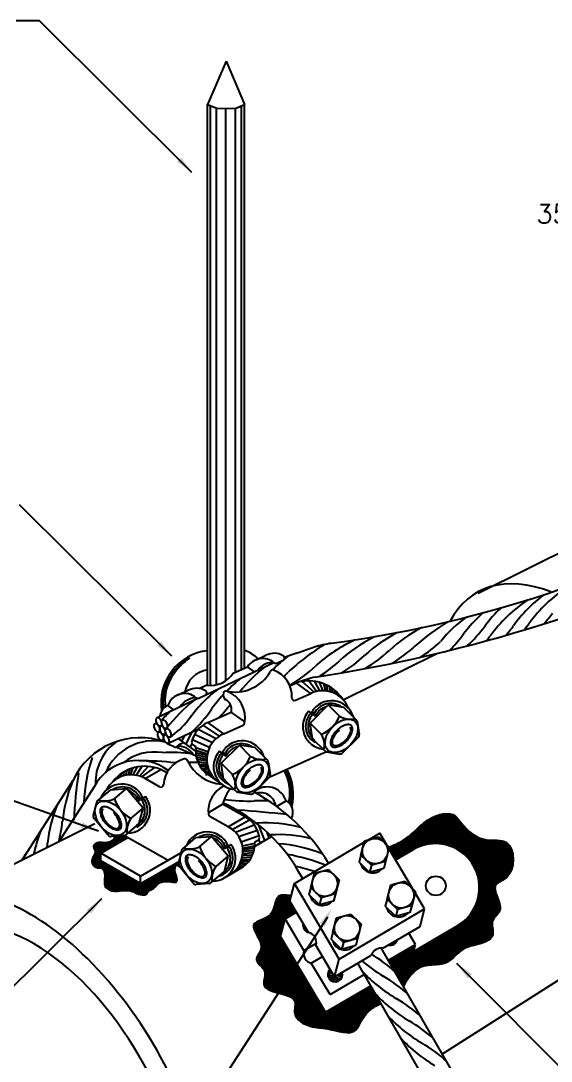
# Model space of a CAD drawing. Header units: millimetres. Extents: x -5949.3 to -5929.1, y -4780.4 to -4761.5.
# Drawn here: x -5942.49 to -5936.85, y -4772.93 to -4761.87 of the extents above; entities that cross this region are included whole.
import ezdxf

# ---------------------------------------------------------------- set-up
doc = ezdxf.new("R2010")
doc.units = ezdxf.units.MM
doc.header["$LTSCALE"] = 10
doc.layers.add('Termotécnica', color=7, linetype='Continuous')
doc.styles.add('r80', font='romans.shx')

msp = doc.modelspace()

# ---------------------------------------------------------------- hatches: boundary and pattern name
at = {"layer": 'Termotécnica'}
h = msp.add_hatch(dxfattribs=at)
h.set_pattern_fill('ANSI31', color=1, scale=0.01, style=0)
h.set_pattern_definition([(45, (-5939.7044485, -4791.02338), (-0.00088388348, 0.00088388348), [])])
edge = h.paths.add_edge_path()
edge.add_line((-5938.768, -4772.13), (-5939.25, -4772.413))
edge.add_line((-5939.25, -4772.413), (-5939.552, -4771.902))
edge.add_line((-5939.552, -4771.902), (-5939.75, -4772.207))
edge.add_spline(control_points=[(-5939.75, -4772.207), (-5939.734, -4772.211), (-5939.658, -4772.231), (-5939.544, -4772.274), (-5939.613, -4772.467), (-5939.412, -4772.579), (-5939.202, -4772.575), (-5938.951, -4772.678), (-5938.867, -4772.492), (-5938.789, -4772.385), (-5938.699, -4772.338), (-5938.66, -4772.317)], knot_values=[14.242557, 14.242557, 14.242557, 14.242557, 14.634445, 16.116342, 17.378411, 19.516427, 21.383841, 24.394957, 25.31083, 27.03933, 28.333874, 28.333874, 28.333874, 28.333874], degree=3, periodic=0)
edge.add_line((-5938.66, -4772.317), (-5938.768, -4772.13))
edge = h.paths.add_edge_path()
edge.add_spline(control_points=[(-5939.615, -4771.176), (-5939.664, -4771.167), (-5939.797, -4771.144), (-5939.775, -4771.418), (-5940.134, -4771.453), (-5939.856, -4771.701), (-5940.036, -4771.866), (-5939.85, -4771.959), (-5939.951, -4772.151), (-5939.827, -4772.187), (-5939.75, -4772.207)], knot_values=[0, 0, 0, 0, 1.265402, 3.480477, 5.52843, 8.262291, 9.435341, 10.970346, 12.332961, 14.242557, 14.242557, 14.242557, 14.242557], degree=3, periodic=0)
edge.add_line((-5939.75, -4772.207), (-5939.552, -4771.902))
edge.add_line((-5939.552, -4771.902), (-5939.726, -4771.608))
edge.add_line((-5939.726, -4771.608), (-5939.678, -4771.419))
edge.add_line((-5939.678, -4771.419), (-5939.559, -4771.349))
edge.add_line((-5939.559, -4771.349), (-5939.629, -4771.23))
edge.add_line((-5939.629, -4771.23), (-5939.615, -4771.176))
edge = h.paths.add_edge_path()
edge.add_line((-5940.852, -4770.834), (-5941.217, -4771.045))
edge.add_line((-5941.217, -4771.045), (-5941.64, -4770.801))
edge.add_line((-5941.64, -4770.801), (-5941.64, -4770.722))
edge.add_line((-5941.64, -4770.722), (-5941.35, -4770.555))
edge.add_line((-5941.35, -4770.555), (-5941.388, -4770.534))
edge.add_arc((-5941.396, -4770.495), 0.039, 274.07, 280.8924, ccw=False)
edge.add_line((-5941.393, -4770.534), (-5941.491, -4770.541))
edge.add_spline(control_points=[(-5941.491, -4770.541), (-5941.494, -4770.552), (-5941.503, -4770.59), (-5941.559, -4770.608), (-5941.62, -4770.613), (-5941.676, -4770.595), (-5941.73, -4770.65), (-5941.684, -4770.705), (-5941.726, -4770.76), (-5941.743, -4770.831), (-5941.688, -4770.885), (-5941.613, -4770.865), (-5941.584, -4770.974), (-5941.617, -4771.063), (-5941.531, -4771.13), (-5941.434, -4771.123), (-5941.307, -4771.108), (-5941.226, -4771.173), (-5941.147, -4771.16), (-5941.139, -4771.117), (-5941.076, -4771.107), (-5941.023, -4771.013), (-5940.921, -4771.02), (-5940.826, -4771.036), (-5940.828, -4770.968), (-5940.863, -4770.916), (-5940.846, -4770.866), (-5940.837, -4770.843)], knot_values=[0.003232, 0.003232, 0.003232, 0.003232, 0.327374, 1.119761, 1.483892, 2.210737, 2.742941, 3.245734, 3.921067, 4.563513, 5.319924, 5.70606, 6.630937, 7.76754, 8.331742, 9.540923, 10.585763, 12.0804, 12.339378, 12.780402, 13.12637, 14.060129, 15.637887, 16.024691, 16.41349, 17.218473, 17.915879, 17.915879, 17.915879, 17.915879], degree=3, periodic=0)
edge.add_line((-5940.837, -4770.843), (-5940.852, -4770.834))
edge = h.paths.add_edge_path()
edge.add_line((-5938.575, -4770.672), (-5938.504, -4770.793))
edge.add_line((-5938.504, -4770.793), (-5938.319, -4770.684))
edge.add_ellipse((-5938.081, -4771.087), major_axis=(-0.403, -0.238), ratio=0.999995, start_angle=90, end_angle=270, ccw=False)
edge.add_line((-5937.842, -4771.489), (-5938.313, -4771.766))
edge.add_line((-5938.313, -4771.766), (-5938.293, -4771.691))
edge.add_line((-5938.293, -4771.691), (-5938.58, -4771.859))
edge.add_line((-5938.58, -4771.859), (-5938.421, -4772.135))
edge.add_spline(control_points=[(-5938.421, -4772.135), (-5938.366, -4772.048), (-5938.257, -4771.875), (-5937.951, -4771.937), (-5937.817, -4771.735), (-5937.64, -4771.693), (-5937.417, -4771.632), (-5937.51, -4771.434), (-5937.364, -4771.342), (-5937.417, -4771.203), (-5937.475, -4771.046), (-5937.222, -4770.977), (-5937.23, -4770.543), (-5937.592, -4770.615), (-5937.765, -4770.465), (-5937.898, -4770.264), (-5938.141, -4770.33), (-5938.285, -4770.477), (-5938.422, -4770.593), (-5938.523, -4770.637), (-5938.572, -4770.657)], knot_values=[0, 0, 0, 0, 2.833982, 5.595286, 7.733301, 9.176533, 11.307925, 12.861242, 13.96815, 15.533554, 16.810472, 18.130934, 21.918387, 24.073963, 27.359018, 28.254072, 30.987934, 32.989336, 34.717837, 36.284149, 36.284149, 36.284149, 36.284149], degree=3, periodic=0)
edge.add_line((-5938.572, -4770.657), (-5938.575, -4770.672))

# ---------------------------------------------------------------- linework, layer by layer
at = {"layer": 'Termotécnica', "color": 2, "ltscale": 30}
for p, q in [((-5942.29, -4761.873), (-5942.54, -4761.873)), ((-5940.67, -4763.484), (-5942.29, -4761.873)), ((-5940.883, -4768.628), (-5942.503, -4767.017)), ((-5941.663, -4770.487), (-5943.815, -4769.722)), ((-5941.63, -4771.206), (-5944.793, -4774.338)), ((-5939.227, -4771.4), (-5942.388, -4776.284)), ((-5937.855, -4771.889), (-5936.244, -4773.509))]:
    msp.add_line(p, q, dxfattribs=at)
at = {"layer": 'Termotécnica', "color": 2}
for p, q in [((-5940.306, -4762.303), (-5940.504, -4762.762)), ((-5940.306, -4762.303), (-5940.111, -4762.764)), ((-5940.504, -4762.762), (-5940.406, -4762.803)), ((-5940.504, -4768.934), (-5940.504, -4762.762)), ((-5940.209, -4762.805), (-5940.111, -4762.764)), ((-5940.111, -4768.753), (-5940.111, -4762.764)), ((-5940.406, -4762.803), (-5940.209, -4762.805)), ((-5939.987, -4768.665), (-5939.882, -4768.618)), ((-5940.516, -4769.033), (-5939.798, -4768.696)), ((-5940.231, -4768.807), (-5940.078, -4768.739)), ((-5940.085, -4768.742), (-5940.085, -4768.742)), ((-5940.004, -4768.793), (-5940.078, -4768.739)), ((-5939.768, -4768.701), (-5939.701, -4768.671)), ((-5940.145, -4768.769), (-5940.145, -4768.769)), ((-5940.593, -4768.97), (-5940.511, -4768.933)), ((-5940.557, -4768.954), (-5940.557, -4768.954)), ((-5939.629, -4768.941), (-5939.562, -4768.911)), ((-5939.406, -4769.023), (-5939.562, -4768.911)), ((-5941.041, -4769.279), (-5940.606, -4769.075)), ((-5940.834, -4769.045), (-5940.709, -4768.989)), ((-5940.595, -4769.073), (-5940.528, -4769.043)), ((-5939.568, -4769.095), (-5939.406, -4769.023)), ((-5940.863, -4769.196), (-5940.925, -4769.151)), ((-5939.412, -4769.338), (-5939.219, -4769.145)), ((-5939.053, -4769.172), (-5939.219, -4769.145)), ((-5939.1, -4769.265), (-5939.219, -4769.145)), ((-5938.923, -4769.302), (-5939.053, -4769.172)), ((-5940.5, -4769.332), (-5940.251, -4769.221)), ((-5940.121, -4769.314), (-5940.251, -4769.221)), ((-5940.919, -4769.551), (-5940.6, -4769.401)), ((-5940.579, -4769.382), (-5940.579, -4769.381)), ((-5940.332, -4769.454), (-5940.5, -4769.332)), ((-5940.332, -4769.454), (-5940.126, -4769.361)), ((-5939.386, -4769.504), (-5939.412, -4769.338)), ((-5939.293, -4769.458), (-5939.412, -4769.338)), ((-5938.912, -4769.323), (-5938.891, -4769.458)), ((-5940.629, -4769.637), (-5940.816, -4769.503)), ((-5940.777, -4769.531), (-5940.746, -4769.47)), ((-5940.732, -4769.563), (-5940.67, -4769.439)), ((-5939.256, -4769.634), (-5939.386, -4769.504)), ((-5939.067, -4769.656), (-5938.902, -4769.491)), ((-5940.86, -4769.591), (-5940.927, -4769.561)), ((-5940.839, -4769.591), (-5940.625, -4769.688)), ((-5940.687, -4769.595), (-5940.669, -4769.559)), ((-5940.636, -4769.584), (-5940.665, -4769.564)), ((-5940.359, -4769.765), (-5940.165, -4769.572)), ((-5939.999, -4769.599), (-5940.165, -4769.572)), ((-5940.046, -4769.692), (-5940.165, -4769.572)), ((-5939.87, -4769.729), (-5939.999, -4769.599)), ((-5939.24, -4769.645), (-5939.848, -4769.918)), ((-5939.235, -4769.645), (-5939.101, -4769.667)), ((-5939.859, -4769.75), (-5939.838, -4769.884)), ((-5941.167, -4769.929), (-5941.002, -4769.832)), ((-5940.938, -4769.868), (-5941.002, -4769.832)), ((-5940.24, -4769.885), (-5940.359, -4769.765)), ((-5940.333, -4769.931), (-5940.359, -4769.765)), ((-5941.937, -4769.95), (-5942.477, -4770.791)), ((-5941.013, -4770.016), (-5941.167, -4769.929)), ((-5940.203, -4770.061), (-5940.333, -4769.931)), ((-5940.014, -4770.083), (-5939.849, -4769.918)), ((-5941.711, -4770.017), (-5942.085, -4770.6)), ((-5941.673, -4770.165), (-5941.533, -4770.047)), ((-5941.533, -4770.047), (-5941.365, -4770.035)), ((-5941.494, -4770.143), (-5941.365, -4770.035)), ((-5941.189, -4770.244), (-5941.365, -4770.035)), ((-5940.182, -4770.072), (-5940.048, -4770.094)), ((-5941.686, -4770.185), (-5941.719, -4770.317)), ((-5940.481, -4770.283), (-5940.343, -4770.201)), ((-5940.105, -4770.335), (-5940.343, -4770.201)), ((-5939.769, -4770.224), (-5939.669, -4770.165)), ((-5941.319, -4770.353), (-5941.189, -4770.244)), ((-5941.23, -4770.407), (-5941.189, -4770.244)), ((-5941.561, -4770.53), (-5941.711, -4770.351)), ((-5941.371, -4770.525), (-5941.23, -4770.407)), ((-5940.284, -4770.441), (-5940.48, -4770.33)), ((-5940.284, -4770.441), (-5940.105, -4770.335)), ((-5939.894, -4770.585), (-5939.959, -4770.423)), ((-5941.393, -4770.534), (-5941.528, -4770.544)), ((-5941.388, -4770.534), (-5940.921, -4770.796)), ((-5939.847, -4770.557), (-5939.869, -4770.501)), ((-5938.793, -4770.579), (-5938.672, -4770.508)), ((-5938.601, -4770.629), (-5938.672, -4770.508)), ((-5941.64, -4770.722), (-5941.35, -4770.555)), ((-5940.768, -4770.674), (-5940.627, -4770.556)), ((-5940.627, -4770.556), (-5940.46, -4770.544)), ((-5940.589, -4770.652), (-5940.46, -4770.544)), ((-5940.284, -4770.753), (-5940.46, -4770.544)), ((-5940.003, -4770.65), (-5939.824, -4770.544)), ((-5939.992, -4770.598), (-5939.962, -4770.58)), ((-5939.942, -4770.613), (-5939.957, -4770.576)), ((-5939.58, -4771.042), (-5938.837, -4770.604)), ((-5938.872, -4770.741), (-5938.833, -4770.59)), ((-5938.833, -4770.59), (-5938.683, -4770.548)), ((-5938.683, -4770.548), (-5938.572, -4770.657)), ((-5941.217, -4770.967), (-5941.64, -4770.722)), ((-5941.64, -4770.801), (-5941.64, -4770.722)), ((-5941.217, -4770.967), (-5940.787, -4770.718)), ((-5940.781, -4770.694), (-5940.814, -4770.826)), ((-5940.787, -4770.718), (-5940.782, -4770.716)), ((-5940.413, -4770.862), (-5940.284, -4770.753)), ((-5940.325, -4770.916), (-5940.284, -4770.753)), ((-5938.872, -4770.741), (-5938.892, -4770.816)), ((-5938.761, -4770.85), (-5938.872, -4770.741)), ((-5938.572, -4770.657), (-5938.611, -4770.809)), ((-5938.324, -4771.096), (-5938.575, -4770.672)), ((-5938.504, -4770.793), (-5938.319, -4770.684)), ((-5941.217, -4771.045), (-5941.64, -4770.801)), ((-5941.217, -4771.045), (-5940.81, -4770.81)), ((-5940.852, -4770.834), (-5940.806, -4770.86)), ((-5940.656, -4771.039), (-5940.806, -4770.86)), ((-5940.299, -4770.968), (-5940.121, -4770.862)), ((-5938.78, -4770.926), (-5938.892, -4770.816)), ((-5938.761, -4770.85), (-5938.78, -4770.926)), ((-5938.611, -4770.809), (-5938.761, -4770.85)), ((-5938.611, -4770.809), (-5938.63, -4770.884)), ((-5941.217, -4771.045), (-5941.217, -4770.967)), ((-5940.465, -4771.034), (-5940.325, -4770.916)), ((-5939.406, -4771.087), (-5939.367, -4770.935)), ((-5939.367, -4770.935), (-5939.217, -4770.894)), ((-5939.217, -4770.894), (-5939.105, -4771.003)), ((-5938.63, -4770.884), (-5938.78, -4770.926)), ((-5940.488, -4771.043), (-5940.623, -4771.053)), ((-5939.629, -4771.23), (-5939.58, -4771.042)), ((-5939.103, -4771.847), (-5939.58, -4771.042)), ((-5939.406, -4771.087), (-5939.426, -4771.162)), ((-5939.295, -4771.196), (-5939.406, -4771.087)), ((-5939.105, -4771.003), (-5939.144, -4771.154)), ((-5938.593, -4771.21), (-5938.554, -4771.059)), ((-5938.554, -4771.059), (-5938.404, -4771.018)), ((-5938.404, -4771.018), (-5938.293, -4771.127)), ((-5939.314, -4771.271), (-5939.426, -4771.162)), ((-5939.295, -4771.196), (-5939.314, -4771.271)), ((-5939.144, -4771.154), (-5939.295, -4771.196)), ((-5939.144, -4771.154), (-5939.164, -4771.23)), ((-5938.293, -4771.127), (-5938.332, -4771.278)), ((-5938.196, -4771.313), (-5938.297, -4771.142)), ((-5939.43, -4771.566), (-5939.629, -4771.23)), ((-5939.164, -4771.23), (-5939.314, -4771.271)), ((-5938.593, -4771.21), (-5938.613, -4771.286)), ((-5938.502, -4771.395), (-5938.613, -4771.286)), ((-5938.482, -4771.32), (-5938.593, -4771.21)), ((-5938.332, -4771.278), (-5938.482, -4771.32)), ((-5938.332, -4771.278), (-5938.351, -4771.353)), ((-5939.726, -4771.608), (-5939.678, -4771.419)), ((-5939.678, -4771.419), (-5939.559, -4771.349)), ((-5939.479, -4771.755), (-5939.678, -4771.419)), ((-5939.17, -4771.561), (-5939.131, -4771.41)), ((-5939.131, -4771.41), (-5938.981, -4771.368)), ((-5939.103, -4771.847), (-5938.196, -4771.313)), ((-5938.981, -4771.368), (-5938.869, -4771.477)), ((-5938.482, -4771.32), (-5938.502, -4771.395)), ((-5938.351, -4771.353), (-5938.502, -4771.395)), ((-5938.244, -4771.502), (-5938.196, -4771.313)), ((-5938.869, -4771.477), (-5938.908, -4771.628)), ((-5938.631, -4771.729), (-5938.244, -4771.502)), ((-5938.313, -4771.766), (-5937.842, -4771.489)), ((-5939.25, -4772.413), (-5939.726, -4771.608)), ((-5939.17, -4771.561), (-5939.189, -4771.636)), ((-5939.078, -4771.745), (-5939.189, -4771.636)), ((-5939.059, -4771.67), (-5939.17, -4771.561)), ((-5938.908, -4771.628), (-5939.059, -4771.67)), ((-5938.908, -4771.628), (-5938.928, -4771.704)), ((-5938.511, -4771.979), (-5937.871, -4771.603)), ((-5938.293, -4771.691), (-5938.364, -4771.572)), ((-5939.479, -4771.755), (-5939.346, -4771.677)), ((-5939.152, -4772.036), (-5939.351, -4771.7)), ((-5939.059, -4771.67), (-5939.078, -4771.745)), ((-5938.928, -4771.704), (-5939.078, -4771.745)), ((-5935.772, -4776.724), (-5938.656, -4771.728)), ((-5938.58, -4771.859), (-5938.293, -4771.691)), ((-5938.313, -4771.766), (-5938.293, -4771.691)), ((-5939.4, -4771.889), (-5939.28, -4771.819)), ((-5939.152, -4772.036), (-5938.766, -4771.808)), ((-5939.152, -4772.036), (-5939.103, -4771.847)), ((-5939.201, -4772.225), (-5939.4, -4771.889)), ((-5936.081, -4776.784), (-5938.906, -4771.891)), ((-5939.201, -4772.225), (-5938.837, -4772.011)), ((-5939.25, -4772.413), (-5938.768, -4772.13))]:
    msp.add_line(p, q, dxfattribs=at)
at = {"layer": 'Termotécnica', "color": 1}
for p, q in [((-5940.472, -4768.937), (-5940.472, -4762.775)), ((-5940.143, -4768.768), (-5940.143, -4762.777)), ((-5940.408, -4768.93), (-5940.408, -4762.802)), ((-5940.308, -4768.887), (-5940.308, -4762.804)), ((-5940.207, -4768.797), (-5940.207, -4762.803)), ((-5939.368, -4769.008), (-5939.498, -4768.895)), ((-5939.344, -4769.001), (-5939.426, -4768.89)), ((-5939.309, -4768.996), (-5939.364, -4768.895)), ((-5939.275, -4768.994), (-5939.313, -4768.905)), ((-5939.247, -4768.996), (-5939.268, -4768.921)), ((-5939.225, -4768.999), (-5939.237, -4768.935)), ((-5939.197, -4769.006), (-5939.207, -4768.951)), ((-5939.174, -4769.014), (-5939.178, -4768.969)), ((-5939.147, -4769.025), (-5939.15, -4768.991)), ((-5939.125, -4769.038), (-5939.126, -4769.013)), ((-5939.402, -4769.229), (-5939.427, -4769.211)), ((-5939.391, -4769.254), (-5939.402, -4769.229)), ((-5939.384, -4769.245), (-5939.395, -4769.22)), ((-5939.371, -4769.238), (-5939.395, -4769.22)), ((-5939.384, -4769.245), (-5939.359, -4769.263)), ((-5939.359, -4769.263), (-5939.371, -4769.238)), ((-5939.35, -4769.251), (-5939.359, -4769.263)), ((-5940.413, -4769.505), (-5940.605, -4769.407)), ((-5940.376, -4769.477), (-5940.55, -4769.36)), ((-5940.483, -4769.599), (-5940.667, -4769.518)), ((-5940.451, -4769.547), (-5940.643, -4769.461)), ((-5940.505, -4769.667), (-5940.629, -4769.629)), ((-5940.5, -4769.643), (-5940.627, -4769.601)), ((-5940.352, -4769.656), (-5940.377, -4769.638)), ((-5940.32, -4769.665), (-5940.345, -4769.647)), ((-5940.334, -4769.672), (-5940.345, -4769.647)), ((-5940.508, -4769.683), (-5940.629, -4769.653)), ((-5940.51, -4769.703), (-5940.627, -4769.675)), ((-5940.511, -4769.727), (-5940.623, -4769.7)), ((-5940.511, -4769.742), (-5940.616, -4769.727)), ((-5940.508, -4769.767), (-5940.608, -4769.75)), ((-5940.341, -4769.681), (-5940.352, -4769.656)), ((-5940.334, -4769.672), (-5940.309, -4769.69)), ((-5940.309, -4769.69), (-5940.32, -4769.665)), ((-5940.3, -4769.677), (-5940.309, -4769.69)), ((-5941.397, -4769.9), (-5941.389, -4769.856)), ((-5941.374, -4769.894), (-5941.359, -4769.84)), ((-5941.346, -4769.89), (-5941.328, -4769.826)), ((-5941.323, -4769.889), (-5941.296, -4769.815)), ((-5941.295, -4769.889), (-5941.249, -4769.804)), ((-5941.262, -4769.894), (-5941.198, -4769.798)), ((-5941.227, -4769.903), (-5941.135, -4769.799)), ((-5941.204, -4769.911), (-5941.064, -4769.811)), ((-5940.504, -4769.787), (-5940.593, -4769.78)), ((-5940.501, -4769.801), (-5940.582, -4769.799)), ((-5940.496, -4769.819), (-5940.565, -4769.823)), ((-5940.49, -4769.833), (-5940.552, -4769.838)), ((-5940.482, -4769.852), (-5940.532, -4769.858)), ((-5940.477, -4769.863), (-5940.509, -4769.874)), ((-5940.359, -4769.765), (-5940.359, -4769.765)), ((-5941.448, -4769.919), (-5941.446, -4769.895)), ((-5941.425, -4769.909), (-5941.419, -4769.875)), ((-5940.468, -4769.878), (-5940.491, -4769.888)), ((-5940.458, -4769.893), (-5940.472, -4769.901)), ((-5941.243, -4770.151), (-5941.235, -4770.165)), ((-5941.235, -4770.165), (-5941.222, -4770.141)), ((-5941.209, -4770.149), (-5941.235, -4770.165)), ((-5941.222, -4770.141), (-5941.195, -4770.125)), ((-5941.209, -4770.149), (-5941.195, -4770.125)), ((-5941.203, -4770.158), (-5941.19, -4770.135)), ((-5941.19, -4770.135), (-5941.163, -4770.119)), ((-5940.241, -4770.468), (-5940.057, -4770.366)), ((-5940.207, -4770.499), (-5940.007, -4770.419)), ((-5940.173, -4770.544), (-5939.974, -4770.475)), ((-5940.146, -4770.599), (-5939.955, -4770.534)), ((-5940.313, -4770.65), (-5940.287, -4770.635)), ((-5940.3, -4770.658), (-5940.287, -4770.635)), ((-5940.295, -4770.668), (-5940.281, -4770.644)), ((-5940.281, -4770.644), (-5940.255, -4770.628)), ((-5940.133, -4770.644), (-5940.002, -4770.614)), ((-5940.129, -4770.668), (-5940.003, -4770.642)), ((-5940.335, -4770.661), (-5940.327, -4770.674)), ((-5940.327, -4770.674), (-5940.313, -4770.65)), ((-5940.3, -4770.658), (-5940.327, -4770.674)), ((-5940.284, -4770.753), (-5940.284, -4770.753)), ((-5940.131, -4770.744), (-5940.025, -4770.738)), ((-5940.129, -4770.729), (-5940.015, -4770.712)), ((-5940.128, -4770.684), (-5940.005, -4770.665)), ((-5940.128, -4770.705), (-5940.009, -4770.688)), ((-5940.175, -4770.861), (-5940.144, -4770.875)), ((-5940.169, -4770.85), (-5940.12, -4770.861)), ((-5940.159, -4770.832), (-5940.098, -4770.843)), ((-5940.153, -4770.819), (-5940.084, -4770.829)), ((-5940.146, -4770.802), (-5940.065, -4770.807)), ((-5940.141, -4770.788), (-5940.052, -4770.789)), ((-5940.135, -4770.768), (-5940.035, -4770.76)), ((-5940.197, -4770.889), (-5940.184, -4770.899)), ((-5940.185, -4770.875), (-5940.164, -4770.887)), ((-5937.869, -4771.601), (-5937.876, -4771.605))]:
    msp.add_line(p, q, dxfattribs=at)
at = {"layer": 'Termotécnica', "color": 3}
for p, q in [((-5937.627, -4767.958), (-5935.325, -4766.814)), ((-5939.06, -4769.092), (-5938.066, -4768.598)), ((-5940.362, -4769.98), (-5940.531, -4769.859)), ((-5943.422, -4771.261), (-5941.701, -4770.406)), ((-5938.006, -4772.853), (-5934.956, -4770.918))]:
    msp.add_line(p, q, dxfattribs=at)
at = {"layer": 'Termotécnica', "color": 1}
for points in [[(-5940.698, -4768.643, 0.106045), (-5940.891, -4768.833, 0.105019), (-5940.973, -4769.038, 0.088278), (-5940.971, -4769.181)], [(-5940.697, -4768.648, 0.096936), (-5940.871, -4768.825, 0.105019), (-5940.952, -4769.03, 0.083358), (-5940.952, -4769.165)], [(-5939.689, -4769.846, -0.099035), (-5939.632, -4770.047, -0.083358), (-5939.644, -4770.182)], [(-5939.677, -4769.841, -0.107205), (-5939.612, -4770.057, -0.088278), (-5939.626, -4770.199)]]:
    msp.add_lwpolyline(points, format="xyb", dxfattribs=at)
at = {"layer": 'Termotécnica', "color": 2}
for centre in [(-5938.722, -4770.699), (-5939.256, -4771.045), (-5938.443, -4771.169), (-5939.02, -4771.519)]:
    msp.add_circle(centre, 0.135, dxfattribs=at)
for centre, radius, start, end in [((-5940.888, -4755.833), 12.771, 277.6546, 297.4498), ((-5941.755, -4753.021), 16.008, 278.6052, 296.3371), ((-5893.951, -4904.194), 143.061, 108.50889, 108.64433), ((-5939.057, -4769.457), 0.975, 97.6546, 108.5089), ((-5940.439, -4769.125), 0.56, 96.6791, 188.6342), ((-5940.346, -4769.113), 0.598, 49.9334, 66.8595), ((-5939.919, -4768.842), 0.19, 49.8392, 147.0337), ((-5939.795, -4768.786), 0.19, 59.5157, 117.5445), ((-5939.712, -4768.646), 0.0273, 294.189, 59.5157), ((-5939.821, -4768.865), 0.17, 81.6885, 147.6127), ((-5939.779, -4768.676), 0.0273, 229.8392, 294.189), ((-5940.464, -4769.056), 0.285, 98.0933, 169.6767), ((-5940.468, -4768.655), 0.282, 261.1187, 327.2594), ((-5940.21, -4768.577), 0.431, 257.0231, 329.9534), ((-5939.811, -4768.801), 0.0273, 69.7684, 163.2564), ((-5939.905, -4769.056), 0.299, 357.4228, 69.7684), ((-5937.685, -4774.597), 5.987, 106.2399, 108.0332), ((-5940.621, -4769.158), 0.19, 59.5157, 117.5445), ((-5939.428, -4769.323), 0.433, 33.1358, 107.9431), ((-5940.746, -4769.214), 0.19, 49.8392, 160.7306), ((-5940.614, -4769.289), 0.221, 93.9088, 145.1636), ((-5940.606, -4769.048), 0.0273, 229.8392, 294.189), ((-5940.539, -4769.018), 0.0273, 294.189, 59.5157), ((-5940.268, -4769.037), 0.0696, 163.2564, 229.749), ((-5940.309, -4769.025), 0.0273, 69.7684, 163.2564), ((-5940.362, -4769.193), 0.115, 346.326, 64.6097), ((-5940.403, -4769.28), 0.299, 348.5455, 69.7684), ((-5939.579, -4769.071), 0.0273, 177.4228, 294.189), ((-5939.279, -4769.288), 0.294, 21.6881, 115.5227), ((-5940.875, -4769.277), 0.136, 111.7796, 174.4705), ((-5940.137, -4769.336), 0.0273, 294.189, 54.2833), ((-5939.428, -4769.129), 0.355, 292.3013, 337.5772), ((-5938.982, -4769.067), 0.23, 239.2887, 282.1509), ((-5938.951, -4769.33), 0.039, 8.9774, 44.91), ((-5940.386, -4769.603), 0.294, 112.8554, 167.8423), ((-5941.221, -4770.283), 0.789, 69.9529, 155.0921), ((-5940.217, -4769.724), 0.294, 112.8554, 240.4117), ((-5939.487, -4769.574), 0.226, 347.0614, 30.8933), ((-5938.929, -4769.464), 0.039, 314.91, 8.9774), ((-5940.916, -4769.536), 0.0273, 214.7296, 245.811), ((-5940.849, -4769.566), 0.0273, 245.811, 310.1608), ((-5940.709, -4769.732), 0.19, 103.7905, 130.1608), ((-5940.807, -4769.755), 0.17, 28.8153, 98.3115), ((-5940.652, -4769.546), 0.0218, 167.8423, 234.2833), ((-5940.649, -4769.602), 0.0218, 353.1491, 54.2833), ((-5940.335, -4769.64), 0.294, 173.1491, 228.1938), ((-5939.229, -4769.607), 0.039, 224.91, 260.8427), ((-5941.242, -4770.266), 0.531, 53.0807, 151.9536), ((-5940.673, -4770.007), 0.299, 105.1443, 177.4899), ((-5940.744, -4769.744), 0.0273, 11.6562, 105.1443), ((-5940.327, -4769.557), 0.431, 204.9593, 266.5092), ((-5940.375, -4769.556), 0.355, 292.3013, 337.5772), ((-5939.929, -4769.494), 0.23, 239.2887, 282.1509), ((-5939.897, -4769.756), 0.039, 8.9774, 44.91), ((-5939.095, -4769.628), 0.039, 260.8427, 314.91), ((-5941.172, -4770.23), 0.433, 66.9696, 141.7768), ((-5940.162, -4770.098), 0.57, 346.6646, 27.7596), ((-5941.317, -4770.182), 0.294, 59.39, 153.2246), ((-5940.434, -4770), 0.226, 347.0614, 30.8933), ((-5939.876, -4769.89), 0.039, 314.91, 8.9774), ((-5941, -4769.992), 0.0273, 240.7236, 357.4899), ((-5940.197, -4770.274), 0.299, 116.1435, 186.3672), ((-5939.954, -4770.292), 0.399, 138.8747, 166.9204), ((-5940.176, -4770.034), 0.039, 224.91, 260.8427), ((-5940.041, -4770.055), 0.039, 260.8427, 314.91), ((-5940.993, -4771.899), 2.074, 31.0783, 61.534), ((-5939.942, -4770.244), 0.166, 9.5453, 105.6108), ((-5939.87, -4770.228), 0.211, 17.3848, 120.5842), ((-5941.648, -4770.195), 0.039, 130.0026, 165.9353), ((-5941.593, -4769.936), 0.23, 252.7618, 295.624), ((-5941.155, -4770.037), 0.355, 197.3354, 242.6113), ((-5941.097, -4771.83), 1.81, 27.728, 65.3173), ((-5939.731, -4770.286), 0.136, 331.408, 63.1331), ((-5940.467, -4770.306), 0.0273, 120.6294, 240.7236), ((-5941.681, -4770.326), 0.039, 165.9353, 220.0026), ((-5941.136, -4770.485), 0.226, 144.0193, 187.8513), ((-5940.243, -4770.594), 0.294, 7.0703, 62.0573), ((-5941.531, -4770.505), 0.039, 220.0026, 274.07), ((-5941.396, -4770.495), 0.039, 274.07, 310.0026), ((-5940.421, -4770.7), 0.294, 294.5009, 62.0573), ((-5940.296, -4770.626), 0.294, 306.7189, 1.7636), ((-5939.981, -4770.616), 0.0218, 120.6294, 181.7636), ((-5939.973, -4770.561), 0.0218, 300.6294, 7.0703), ((-5940.743, -4770.704), 0.039, 130.0026, 165.9353), ((-5940.688, -4770.445), 0.23, 252.7618, 295.624), ((-5940.25, -4770.546), 0.355, 197.3354, 242.6113), ((-5940.776, -4770.835), 0.039, 165.9353, 220.0026), ((-5940.231, -4770.994), 0.226, 144.0193, 187.8513), ((-5941.564, -4772.963), 2.917, 43.3306, 43.3356), ((-5940.626, -4771.014), 0.039, 220.0026, 274.07), ((-5940.49, -4771.004), 0.039, 274.07, 310.0026), ((-5939.451, -4771.669), 0.105, 342.9312, 78.4663), ((-5938.648, -4771.854), 0.126, 82.1389, 158.7868), ((-5939.378, -4771.786), 0.105, 162.7741, 258.1516)]:
    msp.add_arc(centre, radius, start, end, dxfattribs=at)
at = {"layer": 'Termotécnica', "color": 1}
for centre, radius, start, end in [((-5935.988, -4769.21), 1.553, 127.473, 144.1985), ((-5935.826, -4769.191), 1.553, 123.1182, 144.1985), ((-5936.239, -4769.323), 1.553, 123.6318, 144.1985), ((-5937.092, -4769.186), 1.174, 123.7458, 142.5472), ((-5936.54, -4769.325), 1.553, 131.8062, 143.489), ((-5936.303, -4769.229), 1.553, 134.1998, 143.489), ((-5938.066, -4767.289), 1.513, 318.9505, 324.4622), ((-5937.516, -4769.706), 1.553, 117.0917, 132.749), ((-5936.614, -4770.441), 2.555, 121.4288, 131.2133), ((-5938.772, -4767.41), 1.513, 312.9288, 323.7527), ((-5938.479, -4767.422), 1.513, 319.4484, 324.4622), ((-5938.317, -4767.403), 1.513, 321.3364, 324.4622), ((-5938.043, -4769.815), 1.553, 116.7217, 132.749), ((-5937.779, -4769.761), 1.553, 116.9524, 132.749), ((-5939.008, -4767.506), 1.513, 315.6263, 323.7527), ((-5938.73, -4767.535), 1.513, 322.1732, 324.4622), ((-5937.932, -4770.646), 2.522, 121.9889, 132.8486), ((-5938.303, -4769.874), 1.553, 113.8965, 132.749), ((-5939.329, -4767.412), 1.513, 301.4783, 313.0126), ((-5939.057, -4767.365), 1.513, 302.7479, 313.0126), ((-5938.691, -4769.849), 1.553, 128.0736, 136.185), ((-5939.866, -4767.514), 1.513, 301.5663, 313.0126), ((-5939.602, -4767.459), 1.513, 300.7262, 313.0126), ((-5938.94, -4769.966), 1.553, 128.0736, 141.8202), ((-5940.389, -4767.627), 1.513, 300.0939, 313.0126), ((-5940.129, -4767.568), 1.513, 302.6867, 313.0126), ((-5939.189, -4770.082), 1.553, 128.0736, 135.762), ((-5940.774, -4767.787), 1.513, 315.6339, 318.122), ((-5939.437, -4770.199), 1.553, 128.0736, 144.9758), ((-5939.62, -4770.388), 1.651, 128.3249, 143.0936), ((-5939.189, -4770.082), 1.553, 137.7352, 144.9758), ((-5940.624, -4769.564), 0.445, 127.123, 145.431), ((-5941.704, -4768.328), 1.513, 312.953, 325.2394), ((-5941.455, -4768.211), 1.513, 315.0795, 322.1045), ((-5939.186, -4769.345), 0.244, 17.2619, 149.3903), ((-5939.193, -4769.33), 0.2, 53.9913, 152.6046), ((-5939.186, -4769.345), 0.189, 105.284, 150.2575), ((-5941.387, -4768.772), 0.864, 303.8689, 321.717), ((-5939.246, -4769.374), 0.244, 137.993, 263.3149), ((-5939.261, -4769.372), 0.2, 134.7788, 239.819), ((-5939.246, -4769.374), 0.189, 140.214, 230.421), ((-5941.168, -4769.966), 0.527, 124.8812, 182.2493), ((-5941.076, -4770.087), 0.56, 77.7739, 156.7482), ((-5940.135, -4769.771), 0.244, 18.3499, 149.3903), ((-5941.069, -4770.189), 0.543, 81.0756, 127.8362), ((-5940.885, -4771.163), 1.513, 81.5304, 93.8168), ((-5940.196, -4769.801), 0.244, 137.993, 264.106), ((-5940.143, -4769.757), 0.2, 54.2347, 152.6046), ((-5940.135, -4769.771), 0.189, 103.9286, 150.2575), ((-5940.116, -4770.243), 1.703, 161.5868, 177.9591), ((-5941.263, -4773.57), 3.832, 83.7291, 89.543), ((-5940.634, -4771.27), 1.513, 88.9054, 92.8122), ((-5940.211, -4769.798), 0.2, 134.7788, 251.0271), ((-5940.196, -4769.801), 0.189, 140.214, 230.421), ((-5935.508, -4770.761), 6.431, 172.0151, 176.5082), ((-5940.503, -4770.547), 1.553, 157.6068, 174.0298), ((-5940.584, -4768.332), 1.553, 272.1338, 273.1865), ((-5941.415, -4770.23), 0.244, 25.5223, 157.6507), ((-5941.407, -4770.217), 0.2, 22.3081, 120.9214), ((-5941.415, -4770.23), 0.189, 24.6551, 69.6286), ((-5941.358, -4770.265), 0.244, 271.5977, 36.9196), ((-5941.342, -4770.264), 0.2, 295.0937, 40.1339), ((-5941.358, -4770.265), 0.189, 304.4917, 34.6987), ((-5940.072, -4768.213), 1.954, 262.4378, 272.0039), ((-5939.94, -4770.987), 0.824, 83.6869, 94.4371), ((-5940.66, -4770.777), 1.553, 158.7929, 174.0298), ((-5940.839, -4780.382), 10.139, 83.3232, 86.2495), ((-5943.554, -4770.235), 1.513, 346.0478, 354.2934), ((-5939.891, -4771.913), 1.513, 75.4198, 93.2917), ((-5940.829, -4771.038), 1.553, 158.7929, 168.5338), ((-5940.507, -4770.74), 0.244, 25.5223, 156.5628), ((-5940.499, -4770.726), 0.2, 22.3081, 120.6779), ((-5939.742, -4771.838), 1.314, 74.9691, 93.9921), ((-5945.912, -4770.146), 3.737, 352.1034, 352.7705), ((-5940.45, -4770.775), 0.244, 270.8067, 36.9196), ((-5940.507, -4770.74), 0.189, 24.6551, 70.984), ((-5940.434, -4770.773), 0.2, 283.8856, 40.1339), ((-5939.868, -4772.208), 1.592, 68.3268, 85.8536), ((-5940.998, -4771.298), 1.553, 158.7929, 160.7158), ((-5940.45, -4770.775), 0.189, 304.4917, 34.6987), ((-5940.031, -4772.846), 2.145, 68.5943, 79.9497), ((-5940.024, -4772.958), 2.145, 72.1374, 77.7159), ((-5939.663, -4772.864), 1.513, 47.8403, 48.5885), ((-5939.526, -4773.102), 1.513, 47.8403, 59.5981), ((-5937.855, -4770.684), 1.553, 229.5268, 239.8631), ((-5937.718, -4770.922), 1.553, 222.9609, 239.8631), ((-5939.389, -4773.34), 1.513, 47.8403, 60.1267), ((-5937.58, -4771.16), 1.553, 222.9609, 239.8631), ((-5939.251, -4773.578), 1.513, 47.8403, 60.1267), ((-5937.443, -4771.398), 1.553, 222.9609, 239.8631), ((-5939.114, -4773.816), 1.513, 47.8403, 60.1267), ((-5937.306, -4771.636), 1.553, 222.9609, 239.8631), ((-5938.976, -4774.054), 1.513, 47.8403, 60.1267)]:
    msp.add_arc(centre, radius, start, end, dxfattribs=at)
at = {"layer": 'Termotécnica', "color": 3}
for centre, major_axis, start_param, end_param in [((-5936.373, -4770.145), (-1.267, 2.194), 5.723151, 6.5953), ((-5942.168, -4773.448), (-1.267, 2.194), 3.989354, 7.130947), ((-5942.168, -4773.448), (1.077, -1.865), 0.847762, 3.989354)]:
    msp.add_ellipse(centre, major_axis=major_axis, ratio=0.509483, start_param=start_param, end_param=end_param, dxfattribs=at)
at = {"layer": 'Termotécnica', "color": 2}
for centre, major_axis, ratio in [((-5941.021, -4769.325), (-0.0197, 0.0458), 0.509483), ((-5940.962, -4769.35), (-0.0197, 0.0458), 0.509483), ((-5939.079, -4769.474), (0.146, 0.151), 0.642153), ((-5941.042, -4769.387), (-0.0197, 0.0458), 0.509483), ((-5941.003, -4769.478), (-0.0197, 0.0458), 0.509483), ((-5940.982, -4769.415), (-0.0197, 0.0458), 0.509483), ((-5940.923, -4769.442), (-0.0197, 0.0458), 0.509483), ((-5940.943, -4769.507), (-0.0197, 0.0458), 0.509483), ((-5940.028, -4769.902), (0.146, 0.151), 0.642153), ((-5941.533, -4770.35), (-0.132, 0.163), 0.642153), ((-5940.626, -4770.86), (-0.132, 0.163), 0.642153), ((-5938.076, -4771.068), (-0.106, 0), 0.967099)]:
    msp.add_ellipse(centre, major_axis=major_axis, ratio=ratio, dxfattribs=at)
for centre, major_axis, ratio, start_param, end_param in [((-5939.079, -4769.476), (-0.0917, -0.0928), 0.473913, -1.802935, 3.141593), ((-5940.028, -4769.903), (-0.0917, -0.0928), 0.473913, -1.802935, 3.141593), ((-5941.533, -4770.351), (0.083, -0.101), 0.473913, 3.141593, 8.086121), ((-5938.081, -4771.087), (-0.403, -0.238), 0.999995, 1.570796, 4.712389), ((-5940.626, -4770.862), (0.083, -0.101), 0.473913, 3.141593, 8.086121), ((-5938.11, -4771.2), (0.403, 0.238), 0.999962, 4.712389, 5.651599), ((-5939.411, -4771.488), (0.0672, 0.0395), 1, 2.385714, 3.910024), ((-5938.56, -4771.622), (-0.0672, -0.0395), 1, 0.832767, 2.323061), ((-5939.147, -4772.01), (-0.0672, -0.0395), 1, -1.335454, 2.887781)]:
    msp.add_ellipse(centre, major_axis=major_axis, ratio=ratio, start_param=start_param, end_param=end_param, dxfattribs=at)
at = {"layer": 'Termotécnica', "color": 1}
for centre, major_axis, ratio, start_param, end_param in [((-5938.746, -4770.795), (0.118, -0.067), 1, 3.930999, 6.024178), ((-5939.28, -4771.141), (0.118, -0.067), 1, 3.930999, 6.024178), ((-5938.468, -4771.264), (0.118, -0.067), 1, 3.930999, 6.024178), ((-5939.413, -4771.525), (0.0739, -0.0259), 0.281547, 3.34053, 4.306086), ((-5939.408, -4771.504), (0.0739, -0.0259), 0.281547, 3.148192, 3.778091), ((-5939.044, -4771.615), (0.118, -0.067), 1, 3.930999, 6.024178), ((-5938.573, -4771.665), (0.0739, -0.0259), 0.281547, 4.908929, 5.275824), ((-5938.567, -4771.644), (0.0739, -0.0259), 0.281547, 5.206325, 5.796195), ((-5938.562, -4771.623), (0.0739, -0.0259), 0.281547, -0.645901, 0.023089), ((-5939.143, -4771.993), (0.0739, -0.0259), 0.281547, 3.409246, 4.443703), ((-5939.154, -4772.036), (0.0739, -0.0259), 0.281547, 3.587374, 5.720191), ((-5939.149, -4772.015), (0.0739, -0.0259), 0.281547, -2.958145, 0.035057), ((-5939.159, -4772.057), (0.0739, -0.0259), 0.281547, 4.116541, 5.149176), ((-5939.143, -4771.993), (0.0739, -0.0259), 0.281547, 5.017852, 6.283185), ((-5939.137, -4771.972), (0.0739, -0.0259), 0.281547, 5.348088, 5.968285)]:
    msp.add_ellipse(centre, major_axis=major_axis, ratio=ratio, start_param=start_param, end_param=end_param, dxfattribs=at)
at = {"layer": 'Termotécnica', "color": 2}
for points in [[(-5938.974, -4769.365), (-5938.972, -4769.367), (-5938.969, -4769.37), (-5938.966, -4769.377), (-5938.963, -4769.388), (-5938.962, -4769.404), (-5938.964, -4769.425), (-5938.973, -4769.452), (-5938.988, -4769.483), (-5939.012, -4769.515), (-5939.041, -4769.544), (-5939.072, -4769.568), (-5939.103, -4769.583), (-5939.129, -4769.592), (-5939.15, -4769.594), (-5939.164, -4769.593), (-5939.174, -4769.59), (-5939.181, -4769.586), (-5939.186, -4769.582), (-5939.19, -4769.576), (-5939.194, -4769.568), (-5939.196, -4769.556), (-5939.196, -4769.538), (-5939.192, -4769.515), (-5939.181, -4769.487), (-5939.163, -4769.455), (-5939.137, -4769.423), (-5939.106, -4769.395), (-5939.074, -4769.374), (-5939.045, -4769.361), (-5939.02, -4769.355), (-5939.002, -4769.354), (-5938.989, -4769.356), (-5938.982, -4769.359), (-5938.977, -4769.362), (-5938.975, -4769.364), (-5938.974, -4769.365)], [(-5939.922, -4769.793), (-5939.921, -4769.794), (-5939.918, -4769.798), (-5939.914, -4769.805), (-5939.911, -4769.816), (-5939.91, -4769.831), (-5939.913, -4769.853), (-5939.921, -4769.88), (-5939.937, -4769.911), (-5939.96, -4769.943), (-5939.989, -4769.972), (-5940.021, -4769.995), (-5940.051, -4770.011), (-5940.078, -4770.019), (-5940.098, -4770.022), (-5940.113, -4770.021), (-5940.123, -4770.018), (-5940.13, -4770.014), (-5940.135, -4770.01), (-5940.139, -4770.004), (-5940.142, -4769.996), (-5940.145, -4769.984), (-5940.145, -4769.966), (-5940.14, -4769.943), (-5940.13, -4769.914), (-5940.111, -4769.882), (-5940.086, -4769.85), (-5940.055, -4769.822), (-5940.023, -4769.801), (-5939.993, -4769.789), (-5939.969, -4769.783), (-5939.951, -4769.782), (-5939.938, -4769.784), (-5939.93, -4769.787), (-5939.925, -4769.79), (-5939.923, -4769.792), (-5939.922, -4769.793)], [(-5941.628, -4770.232), (-5941.63, -4770.233), (-5941.633, -4770.237), (-5941.637, -4770.244), (-5941.641, -4770.254), (-5941.644, -4770.269), (-5941.643, -4770.291), (-5941.637, -4770.318), (-5941.624, -4770.351), (-5941.604, -4770.385), (-5941.577, -4770.417), (-5941.548, -4770.443), (-5941.519, -4770.461), (-5941.494, -4770.471), (-5941.473, -4770.476), (-5941.459, -4770.476), (-5941.448, -4770.474), (-5941.441, -4770.471), (-5941.436, -4770.467), (-5941.431, -4770.462), (-5941.427, -4770.454), (-5941.424, -4770.442), (-5941.422, -4770.424), (-5941.424, -4770.401), (-5941.432, -4770.371), (-5941.448, -4770.338), (-5941.471, -4770.304), (-5941.499, -4770.273), (-5941.529, -4770.25), (-5941.557, -4770.234), (-5941.581, -4770.226), (-5941.599, -4770.224), (-5941.612, -4770.225), (-5941.62, -4770.227), (-5941.625, -4770.23), (-5941.627, -4770.231), (-5941.628, -4770.232)], [(-5940.721, -4770.742), (-5940.723, -4770.744), (-5940.726, -4770.747), (-5940.731, -4770.754), (-5940.734, -4770.764), (-5940.737, -4770.779), (-5940.736, -4770.801), (-5940.73, -4770.828), (-5940.717, -4770.861), (-5940.697, -4770.895), (-5940.671, -4770.927), (-5940.641, -4770.953), (-5940.612, -4770.971), (-5940.587, -4770.982), (-5940.567, -4770.986), (-5940.552, -4770.986), (-5940.541, -4770.984), (-5940.534, -4770.981), (-5940.529, -4770.977), (-5940.525, -4770.972), (-5940.52, -4770.964), (-5940.517, -4770.952), (-5940.515, -4770.934), (-5940.518, -4770.911), (-5940.526, -4770.882), (-5940.541, -4770.848), (-5940.564, -4770.814), (-5940.592, -4770.783), (-5940.622, -4770.76), (-5940.65, -4770.744), (-5940.674, -4770.737), (-5940.692, -4770.734), (-5940.705, -4770.735), (-5940.713, -4770.737), (-5940.718, -4770.74), (-5940.72, -4770.741), (-5940.721, -4770.742)]]:
    msp.add_open_spline(points, degree=3, knots=[0, 0, 0, 0, 0.150764, 0.301527, 0.452291, 0.620808, 0.806223, 1.010164, 1.232604, 1.470311, 1.708018, 1.945725, 2.16937, 2.374038, 2.559746, 2.728331, 2.884269, 3.040208, 3.189589, 3.338971, 3.488352, 3.647853, 3.821715, 4.013147, 4.223316, 4.451381, 4.692615, 4.933848, 5.175082, 5.391281, 5.588631, 5.767478, 5.930544, 6.083397, 6.183291, 6.283185, 6.283185, 6.283185, 6.283185], dxfattribs=at)
at = {"layer": 'Termotécnica', "color": 1}
for points in [[(-5938.572, -4770.657), (-5938.431, -4770.589), (-5938.295, -4770.482), (-5938.14, -4770.356), (-5937.868, -4770.327), (-5937.809, -4770.395), (-5937.538, -4770.579), (-5937.324, -4770.608), (-5937.334, -4770.987), (-5937.441, -4771.065), (-5937.421, -4771.191), (-5937.402, -4771.346), (-5937.47, -4771.433), (-5937.47, -4771.589), (-5937.654, -4771.696), (-5937.79, -4771.744), (-5937.955, -4771.88), (-5938.227, -4771.929), (-5938.421, -4772.135)], [(-5941.491, -4770.541), (-5941.502, -4770.572), (-5941.572, -4770.608), (-5941.608, -4770.611), (-5941.681, -4770.611), (-5941.715, -4770.651), (-5941.699, -4770.699), (-5941.722, -4770.763), (-5941.731, -4770.826), (-5941.674, -4770.876), (-5941.636, -4770.876), (-5941.597, -4770.96), (-5941.592, -4771.074), (-5941.549, -4771.11), (-5941.429, -4771.122), (-5941.324, -4771.122), (-5941.181, -4771.165), (-5941.156, -4771.158), (-5941.131, -4771.122), (-5941.1, -4771.108), (-5941.029, -4771.047), (-5940.872, -4771.028), (-5940.834, -4771.026), (-5940.829, -4770.988), (-5940.852, -4770.91), (-5940.833, -4770.833)], [(-5939.615, -4771.176), (-5939.741, -4771.176), (-5939.838, -4771.375), (-5940.013, -4771.482), (-5939.936, -4771.744), (-5939.984, -4771.851), (-5939.897, -4771.977), (-5939.906, -4772.113), (-5939.703, -4772.22), (-5939.576, -4772.298), (-5939.576, -4772.424), (-5939.411, -4772.56), (-5939.227, -4772.589), (-5938.926, -4772.598), (-5938.877, -4772.521), (-5938.771, -4772.385), (-5938.66, -4772.317)]]:
    msp.add_spline(points, degree=3, dxfattribs=at)
at = {"layer": 'Termotécnica', "color": 2}
for points in [[(-5940.784, -4763.326), (-5940.829, -4763.372), (-5940.67, -4763.484)], [(-5940.997, -4768.471), (-5941.042, -4768.516), (-5940.883, -4768.628)], [(-5941.833, -4770.393), (-5941.855, -4770.454), (-5941.663, -4770.487)], [(-5941.788, -4771.321), (-5941.742, -4771.366), (-5941.63, -4771.206)], [(-5939.31, -4771.464), (-5939.254, -4771.496), (-5939.185, -4771.315)]]:
    msp.add_solid(points, dxfattribs=at)
at = {"layer": 'Termotécnica', "color": 2, "ltscale": 30}
msp.add_solid([(-5937.69, -4772.006), (-5937.737, -4772.053), (-5937.855, -4771.889)], dxfattribs=at)

# ---------------------------------------------------------------- texts
at = {"layer": 'Termotécnica', "color": 2, "ltscale": 30, "style": 'r80'}
msp.add_text('35mm REF.:TEL-5735', height=0.2, dxfattribs=at).set_placement((-5937.005, -4764.025))

doc.saveas('drawing.dxf')
